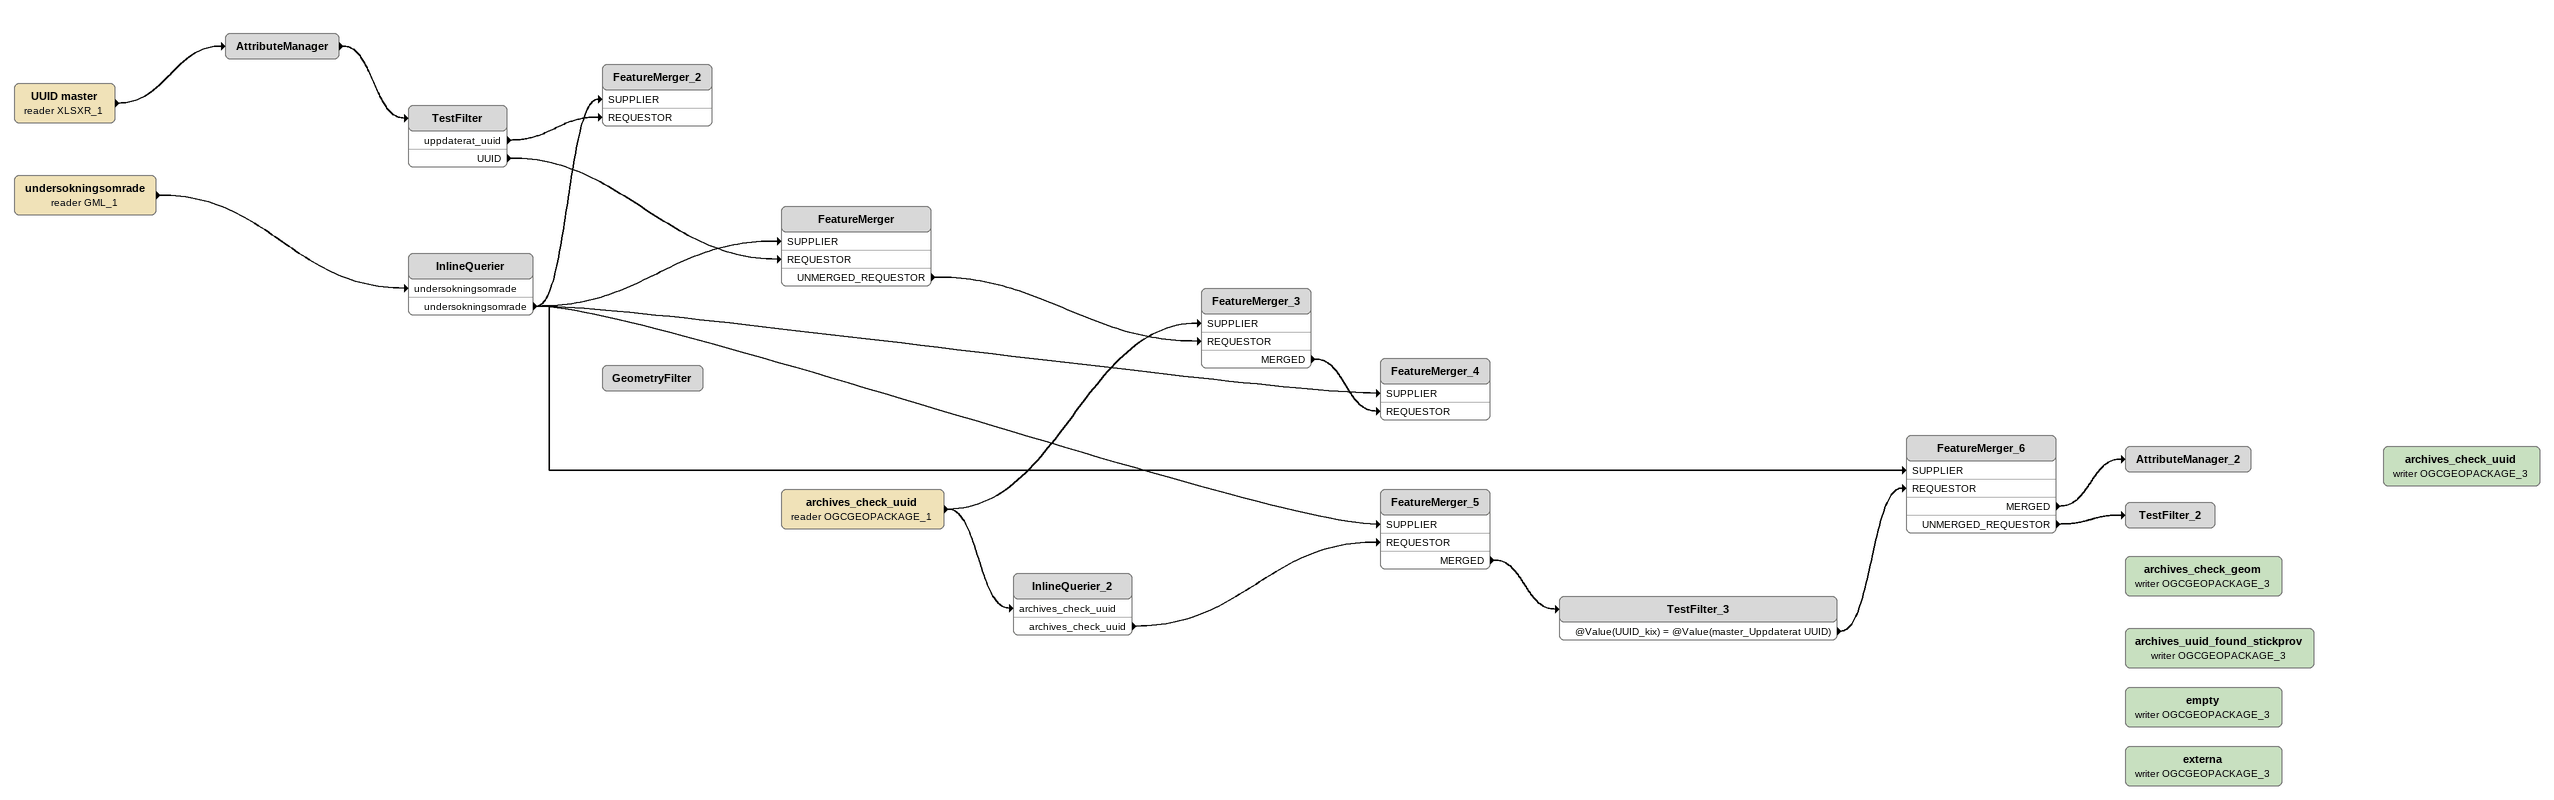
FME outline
UUID master (reader XLSXR_1)
    -> AttributeManager
AttributeManager
    -> TestFilter
TestFilter
    uppdaterat_uuid -> FeatureMerger_2 [REQUESTOR]
    UUID -> FeatureMerger [REQUESTOR]
undersokningsomrade (reader GML_1)
    -> InlineQuerier [undersokningsomrade]
InlineQuerier
    undersokningsomrade -> FeatureMerger_2 [SUPPLIER]
    undersokningsomrade -> FeatureMerger [SUPPLIER]
    undersokningsomrade -> FeatureMerger_4 [SUPPLIER]
    undersokningsomrade -> FeatureMerger_5 [SUPPLIER]
    undersokningsomrade -> FeatureMerger_6 [SUPPLIER]
FeatureMerger_2
FeatureMerger
    UNMERGED_REQUESTOR -> FeatureMerger_3 [REQUESTOR]
GeometryFilter
archives_check_uuid (reader OGCGEOPACKAGE_1)
    -> FeatureMerger_3 [SUPPLIER]
    -> InlineQuerier_2 [archives_check_uuid]
FeatureMerger_3
    MERGED -> FeatureMerger_4 [REQUESTOR]
FeatureMerger_4
InlineQuerier_2
    archives_check_uuid -> FeatureMerger_5 [REQUESTOR]
FeatureMerger_5
    MERGED -> TestFilter_3
TestFilter_3
    @Value(UUID_kix) = @Value(master_Uppdaterat UUID) -> FeatureMerger_6 [REQUESTOR]
FeatureMerger_6
    MERGED -> AttributeManager_2
    UNMERGED_REQUESTOR -> TestFilter_2
AttributeManager_2
TestFilter_2
archives_check_geom (writer OGCGEOPACKAGE_3)
archives_uuid_found_stickprov (writer OGCGEOPACKAGE_3)
empty (writer OGCGEOPACKAGE_3)
externa (writer OGCGEOPACKAGE_3)
archives_check_uuid (writer OGCGEOPACKAGE_3)
